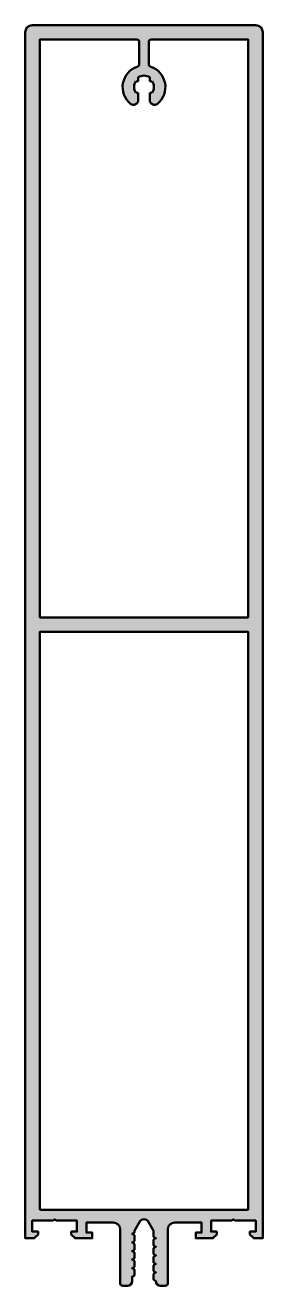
# Model space of a CAD drawing. Extents: x -25 to 25, y -16 to 249.
import ezdxf

# ---------------------------------------------------------------- set-up
doc = ezdxf.new("R2010")
doc.units = 0
doc.layers.add('0S-Alu contour', color=7, linetype='Continuous', lineweight=50)
doc.layers.add('0S-Alu hatch', color=252, linetype='Continuous', lineweight=25)

# ---------------------------------------------------------------- blocks, each defined once
blk = doc.blocks.new('449610__E4460161_697C_4610_BFDE_589C6FFC7959_')
at = {"layer": '0S-Alu hatch'}
h = blk.add_hatch(color=256, dxfattribs=at)
edge = h.paths.add_edge_path()
edge.add_arc((23.50000000000001, 247.5), 1.5, 0, 90)
edge.add_line((23.50000000000001, 249), (-23.49999999999999, 249))
edge.add_arc((-23.49999999999999, 247.5), 1.5, 90, 180)
edge.add_line((-24.99999999999999, 247.5), (-25, -6))
edge.add_line((-25, -6), (-23.10000000000002, -6))
edge.add_line((-23.10000000000002, -6), (-22.29999999999995, -5.200000000000045))
edge.add_line((-22.29999999999995, -5.200000000000045), (-22.29999999999995, -4.600000000000022))
edge.add_line((-22.29999999999995, -4.600000000000022), (-23.5, -4.600000000000022))
edge.add_line((-23.5, -4.600000000000022), (-23.5, -2.299999999999954))
edge.add_line((-23.5, -2.299999999999954), (-19.04999999999995, -2.299999999999954))
edge.add_ellipse((-18.79999999999995, -2.356249999999945), major_axis=(-0.2562499999999978, 0), ratio=1, start_angle=192.6803834918177, end_angle=347.3196165081823, ccw=False)
edge.add_line((-18.54999999999995, -2.299999999999954), (-14.10000000000002, -2.299999999999955))
edge.add_line((-14.10000000000002, -2.299999999999955), (-14.10000000000002, -4.600000000000023))
edge.add_line((-14.10000000000002, -4.600000000000023), (-15.29999999999995, -4.600000000000023))
edge.add_line((-15.29999999999995, -4.600000000000023), (-15.29999999999995, -5.200000000000046))
edge.add_line((-15.29999999999995, -5.200000000000046), (-14.5, -6))
edge.add_line((-14.5, -6), (-10.89999999999998, -6))
edge.add_line((-10.89999999999998, -6), (-10.89999999999998, -4.799999999999955))
edge.add_line((-10.89999999999998, -4.799999999999955), (-12.10000000000002, -4.799999999999955))
edge.add_line((-12.10000000000002, -4.799999999999955), (-12.10000000000002, -2.700000000000046))
edge.add_line((-12.10000000000002, -2.700000000000046), (-6.5, -2.700000000000046))
edge.add_ellipse((-6.5, -4.200000000000047), major_axis=(-1.5, 0), ratio=1, start_angle=180, end_angle=270, ccw=False)
edge.add_line((-5, -4.200000000000047), (-5, -15.5))
edge.add_arc((-4.5, -15.5), 0.5, 180, 270)
edge.add_line((-4.5, -16), (-3.5, -16))
edge.add_arc((-3.5, -15), 1, 270, 360)
edge.add_line((-2.5, -15), (-2.5, -14.10000000000002))
edge.add_line((-2.5, -14.10000000000002), (-2, -13.81132486540514))
edge.add_line((-2, -13.81132486540514), (-2, -12.58867513459484))
edge.add_line((-2, -12.58867513459484), (-2.5, -12.29999999999995))
edge.add_line((-2.5, -12.29999999999995), (-2, -12.01132486540519))
edge.add_line((-2, -12.01132486540519), (-2, -10.78867513459477))
edge.add_line((-2, -10.78867513459477), (-2.5, -10.5))
edge.add_line((-2.5, -10.5), (-2, -10.21132486540523))
edge.add_line((-2, -10.21132486540523), (-2, -8.988675134594814))
edge.add_line((-2, -8.988675134594814), (-2.5, -8.700000000000047))
edge.add_line((-2.5, -8.700000000000047), (-2, -8.411324865405165))
edge.add_line((-2, -8.411324865405165), (-2, -7.188675134594861))
edge.add_line((-2, -7.188675134594861), (-2.5, -6.899999999999979))
edge.add_line((-2.5, -6.899999999999979), (-2, -6.61132486540521))
edge.add_line((-2, -6.61132486540521), (-2, -5.388675134594793))
edge.add_line((-2, -5.388675134594793), (-2.5, -5.100000000000024))
edge.add_line((-2.5, -5.100000000000024), (-2, -4.811324865405142))
edge.add_line((-2, -4.811324865405142), (-2, -4.464101615137794))
edge.add_line((-2, -4.464101615137794), (-0.8660254037844197, -2.500000000000001))
edge.add_ellipse((0, -2.999999999999993), major_axis=(-0.9999999999999797, 0), ratio=1, start_angle=210.0000000000002, end_angle=329.99999999999983, ccw=False)
edge.add_line((0.8660254037844195, -2.500000000000001), (2, -4.46410161513768))
edge.add_line((2, -4.46410161513768), (2, -5.711324865405233))
edge.add_line((2, -5.711324865405233), (2.5, -6.000000000000001))
edge.add_line((2.5, -6.000000000000001), (2, -6.288675134594884))
edge.add_line((2, -6.288675134594884), (2, -7.511324865405187))
edge.add_line((2, -7.511324865405187), (2.5, -7.799999999999956))
edge.add_line((2.5, -7.799999999999956), (2, -8.088675134594839))
edge.add_line((2, -8.088675134594839), (2, -9.311324865405142))
edge.add_line((2, -9.311324865405142), (2.5, -9.600000000000025))
edge.add_line((2.5, -9.600000000000025), (2, -9.888675134594793))
edge.add_line((2, -9.888675134594793), (2, -11.11132486540521))
edge.add_line((2, -11.11132486540521), (2.5, -11.39999999999998))
edge.add_line((2.5, -11.39999999999998), (2, -11.68867513459486))
edge.add_line((2, -11.68867513459486), (2, -12.91132486540516))
edge.add_line((2, -12.91132486540516), (2.5, -13.20000000000004))
edge.add_line((2.5, -13.20000000000004), (2, -13.48867513459481))
edge.add_line((2, -13.48867513459481), (2, -14.71132486540523))
edge.add_line((2, -14.71132486540523), (2.5, -15))
edge.add_arc((3.5, -15), 1, 180, 270)
edge.add_line((3.5, -16), (4.5, -16))
edge.add_arc((4.5, -15.5), 0.5, 270, 360)
edge.add_line((5, -15.5), (5, -4.200000000000047))
edge.add_ellipse((6.5, -4.200000000000047), major_axis=(-1.5, 0), ratio=1, start_angle=270, end_angle=360, ccw=False)
edge.add_line((6.5, -2.700000000000047), (12.10000000000002, -2.700000000000047))
edge.add_line((12.10000000000002, -2.700000000000047), (12.10000000000002, -4.799999999999956))
edge.add_line((12.10000000000002, -4.799999999999956), (10.89999999999998, -4.799999999999956))
edge.add_line((10.89999999999998, -4.799999999999956), (10.89999999999998, -6.000000000000001))
edge.add_line((10.89999999999998, -6.000000000000001), (14.5, -6.000000000000002))
edge.add_line((14.5, -6.000000000000002), (15.29999999999995, -5.200000000000048))
edge.add_line((15.29999999999995, -5.200000000000048), (15.29999999999995, -4.600000000000025))
edge.add_line((15.29999999999995, -4.600000000000025), (14.10000000000002, -4.600000000000025))
edge.add_line((14.10000000000002, -4.600000000000025), (14.10000000000002, -2.299999999999957))
edge.add_line((14.10000000000002, -2.299999999999957), (18.54999999999995, -2.299999999999957))
edge.add_ellipse((18.79999999999995, -2.356249999999947), major_axis=(-0.2562499999999978, 0), ratio=1, start_angle=192.6803834918177, end_angle=347.3196165081823, ccw=False)
edge.add_line((19.04999999999995, -2.299999999999957), (23.5, -2.300000000000071))
edge.add_line((23.5, -2.300000000000071), (23.5, -4.600000000000026))
edge.add_line((23.5, -4.600000000000026), (22.29999999999995, -4.600000000000025))
edge.add_line((22.29999999999995, -4.600000000000025), (22.29999999999995, -5.200000000000048))
edge.add_line((22.29999999999995, -5.200000000000048), (23.10000000000002, -6.000000000000002))
edge.add_line((23.10000000000002, -6.000000000000002), (25, -6.000000000000002))
edge.add_line((25, -6.000000000000002), (25.00000000000002, 247.5))
h.paths.add_polyline_path([(-21.89999999999998, 0), (-21.89999999999997, 121.5000076293945), (21.89999999999999, 121.5000076293945), (21.89999999999998, 0)])
edge = h.paths.add_edge_path()
edge.add_ellipse((7.11e-14, 236.0000000000001), major_axis=(-2.39999999999996, 0), ratio=1, start_angle=239.9999999999998, end_angle=300.0000000000002, ccw=False)
edge.add_line((1.200000000000059, 238.0784609690827), (1.200000000000059, 237.46969384567))
edge.add_arc((1.500000000000028, 237.46969384567), 0.2999999999999723, 180, 310.3192648390498)
edge.add_ellipse((-1.883e-13, 236), major_axis=(-2.100000000000296, 0), ratio=1, start_angle=143.7767789191114, end_angle=216.2232210808885, ccw=False)
edge.add_arc((1.500000000000031, 234.53030615433), 0.2999999999999696, 49.68073516095095, 180)
edge.add_line((1.200000000000062, 234.53030615433), (1.200000000000059, 233.2778684822367))
edge.add_arc((2.200000000000045, 233.2778684822367), 0.9999999999999857, 180, 308.9448035940933)
edge.add_arc((3.73e-13, 235.9999999999995), 4.499999999999459, 308.9448035940955, 431.7161100595909)
edge.add_ellipse((1.600000000000598, 240.8425200051207), major_axis=(-0.6000000000005841, 0), ratio=1, start_angle=0, end_angle=71.71611005958329, ccw=False)
edge.add_line((1.000000000000014, 240.8425200051207), (1.000000000000014, 245.5))
edge.add_ellipse((1.500000000000014, 245.5), major_axis=(-0.5, 0), ratio=1, start_angle=270, end_angle=360, ccw=False)
edge.add_line((1.500000000000014, 246), (21.89999999999999, 246))
edge.add_line((21.89999999999999, 246), (21.89999999999999, 124.5000076293945))
edge.add_line((21.89999999999999, 124.5000076293945), (-21.89999999999997, 124.5000076293945))
edge.add_line((-21.89999999999997, 124.5000076293945), (-21.89999999999996, 246))
edge.add_line((-21.89999999999996, 246), (-1.499999999999985, 246))
edge.add_ellipse((-1.499999999999985, 245.5), major_axis=(-0.5, 0), ratio=1, start_angle=180, end_angle=270, ccw=False)
edge.add_line((-0.9999999999999857, 245.5), (-0.9999999999999857, 240.8425200051206))
edge.add_ellipse((-1.600000000000413, 240.8425200051206), major_axis=(-0.6000000000004185, 0), ratio=1, start_angle=108.2838899404062, end_angle=180, ccw=False)
edge.add_arc((-3.02e-13, 235.9999999999995), 4.499999999999467, 108.2838899404095, 231.0551964059039)
edge.add_arc((-2.200000000000009, 233.2778684822368), 1.000000000000084, 231.0551964059097, 360)
edge.add_line((-1.199999999999926, 233.2778684822368), (-1.199999999999917, 234.53030615433))
edge.add_arc((-1.499999999999889, 234.53030615433), 0.2999999999999687, 0, 130.319264839049)
edge.add_ellipse((3.304e-13, 236), major_axis=(-2.100000000000296, 0), ratio=1, start_angle=-36.22322108088861, end_angle=36.22322108088861, ccw=False)
edge.add_arc((-1.499999999999886, 237.46969384567), 0.2999999999999696, 229.6807351609503, 360)
edge.add_line((-1.199999999999916, 237.46969384567), (-1.199999999999917, 238.0784609690827))
at = {"layer": '0S-Alu contour', "color": 7}
for points in [[(-24.99999999999999, 247.5), (-25, -6), (-23.10000000000002, -6), (-22.29999999999995, -5.200000000000045), (-22.29999999999995, -4.600000000000022), (-23.5, -4.600000000000022), (-23.5, -2.299999999999954), (-19.04999999999995, -2.299999999999954)], [(23.50000000000001, 249), (-23.49999999999999, 249)], [(19.04999999999995, -2.299999999999957), (23.5, -2.300000000000071), (23.5, -4.600000000000026), (22.29999999999995, -4.600000000000025), (22.29999999999995, -5.200000000000048), (23.10000000000002, -6.000000000000002), (25, -6.000000000000002), (25.00000000000002, 247.5)], [(1.500000000000014, 246), (21.89999999999999, 246), (21.89999999999999, 124.5000076293945), (-21.89999999999997, 124.5000076293945), (-21.89999999999996, 246), (-1.499999999999985, 246)], [(-0.9999999999999857, 245.5), (-0.9999999999999857, 240.8425200051206)], [(1.000000000000014, 240.8425200051207), (1.000000000000014, 245.5)], [(-1.199999999999916, 237.46969384567), (-1.199999999999917, 238.0784609690827)], [(1.200000000000059, 238.0784609690827), (1.200000000000059, 237.46969384567)], [(-1.199999999999926, 233.2778684822368), (-1.199999999999917, 234.53030615433)], [(1.200000000000062, 234.53030615433), (1.200000000000059, 233.2778684822367)], [(-21.89999999999998, 0), (-21.89999999999997, 121.5000076293945), (21.89999999999999, 121.5000076293945), (21.89999999999998, 0), (-21.89999999999998, 0)], [(-18.54999999999995, -2.299999999999954), (-14.10000000000002, -2.299999999999955), (-14.10000000000002, -4.600000000000023), (-15.29999999999995, -4.600000000000023), (-15.29999999999995, -5.200000000000046), (-14.5, -6), (-10.89999999999998, -6), (-10.89999999999998, -4.799999999999955), (-12.10000000000002, -4.799999999999955), (-12.10000000000002, -2.700000000000046), (-6.5, -2.700000000000046)], [(-2.5, -15), (-2.5, -14.10000000000002), (-2, -13.81132486540514), (-2, -12.58867513459484), (-2.5, -12.29999999999995), (-2, -12.01132486540519), (-2, -10.78867513459477), (-2.5, -10.5), (-2, -10.21132486540523), (-2, -8.988675134594814), (-2.5, -8.700000000000047), (-2, -8.411324865405165), (-2, -7.188675134594861), (-2.5, -6.899999999999979), (-2, -6.61132486540521), (-2, -5.388675134594793), (-2.5, -5.100000000000024), (-2, -4.811324865405142), (-2, -4.464101615137794), (-0.8660254037844197, -2.500000000000001)], [(0.8660254037844195, -2.500000000000001), (2, -4.46410161513768), (2, -5.711324865405233), (2.5, -6.000000000000001), (2, -6.288675134594884), (2, -7.511324865405187), (2.5, -7.799999999999956), (2, -8.088675134594839), (2, -9.311324865405142), (2.5, -9.600000000000025), (2, -9.888675134594793), (2, -11.11132486540521), (2.5, -11.39999999999998), (2, -11.68867513459486), (2, -12.91132486540516), (2.5, -13.20000000000004), (2, -13.48867513459481), (2, -14.71132486540523), (2.5, -15)], [(6.5, -2.700000000000047), (12.10000000000002, -2.700000000000047), (12.10000000000002, -4.799999999999956), (10.89999999999998, -4.799999999999956), (10.89999999999998, -6.000000000000001), (14.5, -6.000000000000002), (15.29999999999995, -5.200000000000048), (15.29999999999995, -4.600000000000025), (14.10000000000002, -4.600000000000025), (14.10000000000002, -2.299999999999957), (18.54999999999995, -2.299999999999957)], [(-5, -4.200000000000047), (-5, -15.5)], [(5, -15.5), (5, -4.200000000000047)], [(-4.5, -16), (-3.5, -16)], [(3.5, -16), (4.5, -16)]]:
    blk.add_lwpolyline(points, dxfattribs=at)
for centre, radius, start, end in [((-23.49999999999999, 247.5), 1.5, 90, 180), ((23.50000000000001, 247.5), 1.5, 0, 90), ((-3.02e-13, 235.9999999999995), 4.499999999999467, 108.2838899404095, 231.0551964059039), ((3.73e-13, 235.9999999999995), 4.499999999999459, 308.9448035940955, 71.71611005959097), ((-1.499999999999886, 237.46969384567), 0.2999999999999696, 229.6807351609503, 0), ((1.500000000000028, 237.46969384567), 0.2999999999999723, 180, 310.3192648390498), ((-2.200000000000009, 233.2778684822368), 1.000000000000084, 231.0551964059097, 0), ((-1.499999999999889, 234.53030615433), 0.2999999999999687, 0, 130.319264839049), ((1.500000000000031, 234.53030615433), 0.2999999999999696, 49.68073516095095, 180), ((2.200000000000045, 233.2778684822367), 0.9999999999999857, 180, 308.9448035940933), ((-4.5, -15.5), 0.5, 180, 270), ((-3.5, -15), 1, 270, 0), ((3.5, -15), 1, 180, 270), ((4.5, -15.5), 0.5, 270, 0)]:
    blk.add_arc(centre, radius, start, end, dxfattribs=at)
at = {"layer": '0S-Alu contour', "color": 7, "extrusion": (0, 0, -1)}
for centre, radius, start, end in [((1.499999999999985, 245.5), 0.5, 90, 180), ((-1.500000000000014, 245.5), 0.5, 0, 90), ((1.600000000000413, 240.8425200051206), 0.6000000000004188, 180, 251.7161100595938), ((-7.11e-14, 236.0000000000001), 2.39999999999996, 59.99999999999975, 120.0000000000002), ((-1.600000000000598, 240.8425200051207), 0.6000000000005841, 288.2838899404168, 0), ((-3.304e-13, 236), 2.100000000000296, 323.7767789191114, 36.22322108088853), ((1.883e-13, 236), 2.100000000000296, 143.7767789191115, 216.2232210808886), ((18.79999999999995, -2.356249999999945), 0.2562499999999978, 12.68038349181765, 167.3196165081823), ((0, -2.999999999999993), 0.9999999999999797, 30.00000000000016, 149.9999999999998), ((-18.79999999999995, -2.356249999999947), 0.2562499999999978, 12.68038349181765, 167.3196165081823), ((6.5, -4.200000000000047), 1.5, 90, 180), ((-6.5, -4.200000000000047), 1.5, 0, 90)]:
    blk.add_arc(centre, radius, start, end, dxfattribs=at)
blk = doc.blocks.new('449610__DA0685FF_BEFA_453A_BE17_99F1C9C6EFCD_')
at = {"layer": '0S-Alu contour', "color": 7}
blk.add_blockref('449610__E4460161_697C_4610_BFDE_589C6FFC7959_', (0, 0), dxfattribs=at)

msp = doc.modelspace()

# ---------------------------------------------------------------- block references
at = {"layer": '0S-Alu contour', "color": 7}
msp.add_blockref('449610__DA0685FF_BEFA_453A_BE17_99F1C9C6EFCD_', (0, 0), dxfattribs=at)

doc.saveas('drawing.dxf')
